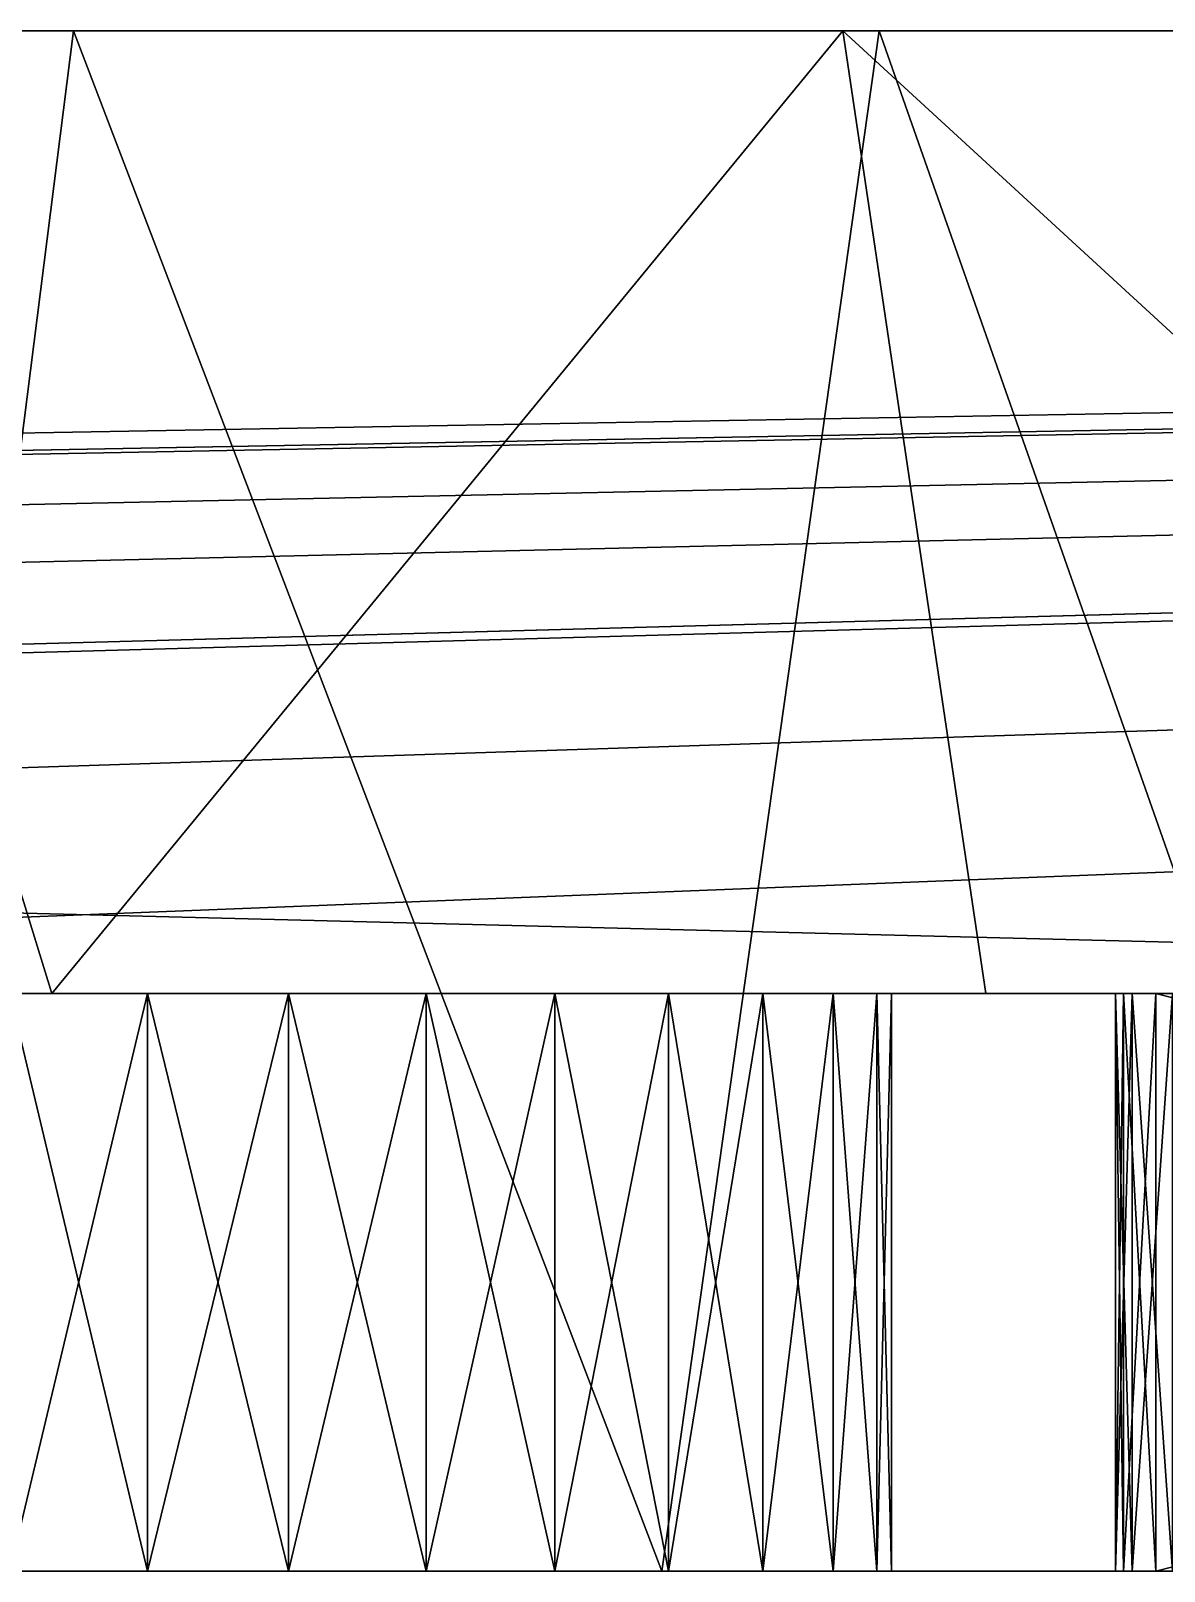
# Model space of a CAD drawing. Header units: millimetres. Extents: x -79 to 79, y 0 to 4.
# Drawn here: x 11.514 to 14.459, y 0 to 4 of the extents above; entities that cross this region are included whole.
import ezdxf

# ---------------------------------------------------------------- set-up
doc = ezdxf.new("R2010")
doc.units = ezdxf.units.MM
doc.header["$LTSCALE"] = 57.942387
for name, color, linetype in [('1', 7, 'CONTINUOUS'), ('14', 7, 'CONTINUOUS'), ('141', 7, 'CONTINUOUS'), ('146', 7, 'CONTINUOUS'), ('151', 7, 'CONTINUOUS'), ('161', 7, 'CONTINUOUS'), ('162', 7, 'CONTINUOUS'), ('167', 7, 'CONTINUOUS'), ('168', 7, 'CONTINUOUS'), ('2', 7, 'CONTINUOUS'), ('25', 7, 'CONTINUOUS'), ('30', 7, 'CONTINUOUS'), ('5', 7, 'CONTINUOUS'), ('86', 7, 'CONTINUOUS'), ('91', 7, 'CONTINUOUS')]:
    doc.layers.add(name, color=color, linetype=linetype)

msp = doc.modelspace()

# ---------------------------------------------------------------- linework, layer by layer
at = {"layer": '1', "color": 7, "linetype": 'CONTINUOUS'}
for points in [[(6.4491, 0, 38.5), (20.3188, 0, 38.1743), (-79, 0, 42.5), (6.4491, 0, 38.5)], [(20.5786, 0, 38.5), (21.8478, 0, 38.5), (-79, 0, 42.5), (20.5786, 0, 38.5)], [(21.8478, 0, 38.5), (35.6625, 0, 38.1477), (-79, 0, 42.5), (21.8478, 0, 38.5)], [(20.432, 0, 38.3515), (20.5786, 0, 38.5), (-79, 0, 42.5), (20.432, 0, 38.3515)], [(20.3188, 0, 38.1743), (20.432, 0, 38.3515), (-79, 0, 42.5), (20.3188, 0, 38.1743)], [(35.9773, 0, 38.5), (48.8756, 0, 38.5), (-79, 0, 42.5), (35.9773, 0, 38.5)], [(48.8756, 0, 38.5), (62.7452, 0, 38.1743), (-79, 0, 42.5), (48.8756, 0, 38.5)], [(35.7988, 0, 38.3427), (35.9773, 0, 38.5), (-79, 0, 42.5), (35.7988, 0, 38.3427)], [(35.6625, 0, 38.1477), (35.7988, 0, 38.3427), (-79, 0, 42.5), (35.6625, 0, 38.1477)], [(63.005, 0, 38.5), (64.2742, 0, 38.5), (-79, 0, 42.5), (63.005, 0, 38.5)], [(-79, 0, 42.5), (64.2742, 0, 38.5), (79, 0, 42.5), (-79, 0, 42.5)], [(62.8585, 0, 38.3515), (63.005, 0, 38.5), (-79, 0, 42.5), (62.8585, 0, 38.3515)], [(62.7452, 0, 38.1743), (62.8585, 0, 38.3515), (-79, 0, 42.5), (62.7452, 0, 38.1743)], [(6.4491, 0, 38.5), (6.6276, 0, 38.3427), (20.3188, 0, 38.1743), (6.4491, 0, 38.5)], [(6.6276, 0, 38.3427), (6.7639, 0, 38.1477), (20.3188, 0, 38.1743), (6.6276, 0, 38.3427)], [(6.7639, 0, 38.1477), (6.8503, 0, 37.926), (13.5985, 0, 20.7121), (6.7639, 0, 38.1477)], [(20.3188, 0, 38.1743), (6.7639, 0, 38.1477), (14.4368, 0, 26.4104), (20.3188, 0, 38.1743)], [(14.4368, 0, 26.4104), (6.7639, 0, 38.1477), (14.3531, 0, 26.171), (14.4368, 0, 26.4104)], [(14.3531, 0, 26.171), (6.7639, 0, 38.1477), (14.3322, 0, 25.9183), (14.3531, 0, 26.171)], [(14.3322, 0, 25.9183), (6.7639, 0, 38.1477), (13.5985, 0, 20.7121), (14.3322, 0, 25.9183)], [(13.5985, 0, 20.7121), (6.8503, 0, 37.926), (13.4156, 0, 21.0287), (13.5985, 0, 20.7121)], [(13.4156, 0, 21.0287), (6.8503, 0, 37.926), (13.1709, 0, 21.3004), (13.4156, 0, 21.0287)], [(13.1709, 0, 21.3004), (6.8503, 0, 37.926), (12.8752, 0, 21.5153), (13.1709, 0, 21.3004)], [(12.8752, 0, 21.5153), (6.8503, 0, 37.926), (12.5411, 0, 21.6642), (12.8752, 0, 21.5153)], [(12.5411, 0, 21.6642), (6.8503, 0, 37.926), (12.1831, 0, 21.7404), (12.5411, 0, 21.6642)], [(12.1831, 0, 21.7404), (6.8503, 0, 37.926), (11.8169, 0, 21.7404), (12.1831, 0, 21.7404)], [(11.8169, 0, 21.7404), (6.8503, 0, 37.926), (11.4589, 0, 21.6642), (11.8169, 0, 21.7404)], [(13.153, 0, -57.4301), (11.1985, 0, -29.7121), (11.1175, 0, -57.4504), (13.153, 0, -57.4301)], [(11.3116, 0, -29.3644), (11.1985, 0, -29.7121), (13.153, 0, -57.4301), (11.3116, 0, -29.3644)], [(11.35, 0, -29), (11.3116, 0, -29.3644), (13.153, 0, -57.4301), (11.35, 0, -29)], [(11.4589, 0, -21.6642), (11.35, 0, -29), (13.153, 0, -57.4301), (11.4589, 0, -21.6642)], [(11.4589, 0, -18.3358), (11.8169, 0, -18.2596), (11.4589, 0, 18.3358), (11.4589, 0, -18.3358)], [(11.4589, 0, 18.3358), (11.8169, 0, -18.2596), (11.8169, 0, 18.2596), (11.4589, 0, 18.3358)], [(11.8169, 0, -21.7404), (11.4589, 0, -21.6642), (13.153, 0, -57.4301), (11.8169, 0, -21.7404)], [(11.8169, 0, -18.2596), (12.1831, 0, -18.2596), (11.8169, 0, 18.2596), (11.8169, 0, -18.2596)], [(11.8169, 0, 18.2596), (12.1831, 0, -18.2596), (12.1831, 0, 18.2596), (11.8169, 0, 18.2596)], [(12.1831, 0, -21.7404), (11.8169, 0, -21.7404), (13.153, 0, -57.4301), (12.1831, 0, -21.7404)], [(12.1831, 0, -18.2596), (12.5411, 0, -18.3358), (12.1831, 0, 18.2596), (12.1831, 0, -18.2596)], [(12.1831, 0, 18.2596), (12.5411, 0, -18.3358), (12.5411, 0, 18.3358), (12.1831, 0, 18.2596)], [(12.5411, 0, -21.6642), (12.1831, 0, -21.7404), (13.153, 0, -57.4301), (12.5411, 0, -21.6642)], [(12.5411, 0, -18.3358), (12.8752, 0, -18.4847), (12.5411, 0, 18.3358), (12.5411, 0, -18.3358)], [(12.5411, 0, 18.3358), (12.8752, 0, -18.4847), (12.8752, 0, 18.4847), (12.5411, 0, 18.3358)], [(12.8752, 0, -21.5153), (12.5411, 0, -21.6642), (13.153, 0, -57.4301), (12.8752, 0, -21.5153)], [(12.8752, 0, -18.4847), (13.1709, 0, -18.6996), (12.8752, 0, 18.4847), (12.8752, 0, -18.4847)], [(12.8752, 0, 18.4847), (13.1709, 0, -18.6996), (13.1709, 0, 18.6996), (12.8752, 0, 18.4847)], [(13.1709, 0, -21.3004), (12.8752, 0, -21.5153), (13.153, 0, -57.4301), (13.1709, 0, -21.3004)], [(15.1238, 0, -57.4073), (13.1709, 0, -21.3004), (13.153, 0, -57.4301), (15.1238, 0, -57.4073)], [(13.1709, 0, -18.6996), (13.4156, 0, -18.9713), (13.1709, 0, 18.6996), (13.1709, 0, -18.6996)], [(13.1709, 0, 18.6996), (13.4156, 0, -18.9713), (13.4156, 0, 18.9713), (13.1709, 0, 18.6996)], [(13.4156, 0, -21.0287), (13.1709, 0, -21.3004), (15.1238, 0, -57.4073), (13.4156, 0, -21.0287)], [(13.4156, 0, -18.9713), (13.5985, 0, -19.2879), (13.4156, 0, 18.9713), (13.4156, 0, -18.9713)], [(13.4156, 0, 18.9713), (13.5985, 0, -19.2879), (13.5985, 0, 19.2879), (13.4156, 0, 18.9713)], [(13.5985, 0, -20.7121), (13.4156, 0, -21.0287), (15.1238, 0, -57.4073), (13.5985, 0, -20.7121)], [(13.7116, 0, 20.3644), (14.3322, 0, 25.9183), (13.5985, 0, 20.7121), (13.7116, 0, 20.3644)], [(13.5985, 0, -19.2879), (13.7116, 0, -19.6356), (13.5985, 0, 19.2879), (13.5985, 0, -19.2879)], [(13.5985, 0, 19.2879), (13.7116, 0, -19.6356), (13.7116, 0, 19.6356), (13.5985, 0, 19.2879)], [(13.7116, 0, -20.3644), (13.5985, 0, -20.7121), (15.1238, 0, -57.4073), (13.7116, 0, -20.3644)], [(13.75, 0, 20), (14.3322, 0, 25.9183), (13.7116, 0, 20.3644), (13.75, 0, 20)], [(13.7116, 0, -19.6356), (13.75, 0, -20), (13.7116, 0, 19.6356), (13.7116, 0, -19.6356)], [(13.75, 0, -20), (13.7116, 0, -20.3644), (15.1238, 0, -57.4073), (13.75, 0, -20)], [(13.75, 0, -20), (13.75, 0, 20), (13.7116, 0, 19.6356), (13.75, 0, -20)], [(14.3322, 0, -25.9183), (14.3322, 0, 25.9183), (13.75, 0, 20), (14.3322, 0, -25.9183)], [(13.75, 0, -20), (14.3322, 0, -25.9183), (13.75, 0, 20), (13.75, 0, -20)], [(14.3322, 0, -25.9183), (13.75, 0, -20), (15.1238, 0, -57.4073), (14.3322, 0, -25.9183)], [(14.3322, 0, -25.9183), (14.3757, 0, -25.6684), (14.3322, 0, 25.9183), (14.3322, 0, -25.9183)], [(14.3322, 0, 25.9183), (14.3757, 0, -25.6684), (14.3757, 0, 25.6684), (14.3322, 0, 25.9183)], [(14.3531, 0, -26.171), (14.3322, 0, -25.9183), (15.1238, 0, -57.4073), (14.3531, 0, -26.171)], [(14.4368, 0, -26.4104), (14.3531, 0, -26.171), (15.1238, 0, -57.4073), (14.4368, 0, -26.4104)], [(14.3757, 0, -25.6684), (14.4806, 0, -25.4375), (14.3757, 0, 25.6684), (14.3757, 0, -25.6684)], [(14.3757, 0, 25.6684), (14.4806, 0, -25.4375), (14.4806, 0, 25.4375), (14.3757, 0, 25.6684)], [(20.3188, 0, -38.1743), (14.4368, 0, -26.4104), (18.8419, 0, -57.356), (20.3188, 0, -38.1743)], [(18.8419, 0, -57.356), (14.4368, 0, -26.4104), (17.0215, 0, -57.3828), (18.8419, 0, -57.356)], [(17.0215, 0, -57.3828), (14.4368, 0, -26.4104), (15.1238, 0, -57.4073), (17.0215, 0, -57.3828)]]:
    msp.add_3dface(points, dxfattribs=at)
at = {"layer": '14', "color": 7, "linetype": 'CONTINUOUS'}
for points in [[(11.6245, 4, -57.4456), (11.1175, 0, -57.4504), (9.5224, 4, -57.4635), (11.6245, 4, -57.4456)], [(13.153, 0, -57.4301), (11.1175, 0, -57.4504), (11.6245, 4, -57.4456), (13.153, 0, -57.4301)], [(13.7182, 4, -57.424), (13.153, 0, -57.4301), (11.6245, 4, -57.4456), (13.7182, 4, -57.424)], [(15.1238, 0, -57.4073), (13.153, 0, -57.4301), (13.7182, 4, -57.424), (15.1238, 0, -57.4073)], [(15.802, 4, -57.399), (15.1238, 0, -57.4073), (13.7182, 4, -57.424), (15.802, 4, -57.399)]]:
    msp.add_3dface(points, dxfattribs=at)
at = {"layer": '141', "color": 7, "linetype": 'CONTINUOUS'}
for points in [[(-79, 4, 42.5), (79, 4, 42.5), (-70, 4, 38.5), (-79, 4, 42.5)], [(-70, 4, 38.5), (79, 4, 42.5), (70, 4, 38.5), (-70, 4, 38.5)], [(11.6245, 4, -57.4456), (9.5224, 4, -57.4635), (10.7978, 4, -53.453), (11.6245, 4, -57.4456)], [(13.6235, 4, -53.4247), (11.6245, 4, -57.4456), (10.7978, 4, -53.453), (13.6235, 4, -53.4247)], [(13.7182, 4, -57.424), (11.6245, 4, -57.4456), (13.6235, 4, -53.4247), (13.7182, 4, -57.424)], [(16.3666, 4, -53.3914), (13.7182, 4, -57.424), (13.6235, 4, -53.4247), (16.3666, 4, -53.3914)], [(15.802, 4, -57.399), (13.7182, 4, -57.424), (16.3666, 4, -53.3914), (15.802, 4, -57.399)]]:
    msp.add_3dface(points, dxfattribs=at)
at = {"layer": '146', "color": 7, "linetype": 'CONTINUOUS'}
for points in [[(-64.2742, 1.5, 38.5), (-70, 1.5, 38.5), (70, 4, 38.5), (-64.2742, 1.5, 38.5)], [(-70, 1.5, 38.5), (-70, 4, 38.5), (70, 4, 38.5), (-70, 1.5, 38.5)], [(-63.005, 1.5, 38.5), (-64.2742, 1.5, 38.5), (70, 4, 38.5), (-63.005, 1.5, 38.5)], [(-48.8756, 1.5, 38.5), (-63.005, 1.5, 38.5), (70, 4, 38.5), (-48.8756, 1.5, 38.5)], [(-35.9773, 1.5, 38.5), (-48.8756, 1.5, 38.5), (70, 4, 38.5), (-35.9773, 1.5, 38.5)], [(-21.8478, 1.5, 38.5), (-35.9773, 1.5, 38.5), (70, 4, 38.5), (-21.8478, 1.5, 38.5)], [(-20.5786, 1.5, 38.5), (-21.8478, 1.5, 38.5), (70, 4, 38.5), (-20.5786, 1.5, 38.5)], [(-6.4491, 1.5, 38.5), (-20.5786, 1.5, 38.5), (70, 4, 38.5), (-6.4491, 1.5, 38.5)], [(6.4491, 1.5, 38.5), (-6.4491, 1.5, 38.5), (70, 4, 38.5), (6.4491, 1.5, 38.5)], [(20.5786, 1.5, 38.5), (6.4491, 1.5, 38.5), (70, 4, 38.5), (20.5786, 1.5, 38.5)]]:
    msp.add_3dface(points, dxfattribs=at)
at = {"layer": '151', "color": 7, "linetype": 'CONTINUOUS'}
for points in [[(9.066, 1.5, -53.4662), (11.5686, 1.5, -53.4458), (10.7978, 4, -53.453), (9.066, 1.5, -53.4662)], [(11.5686, 1.5, -53.4458), (13.6235, 4, -53.4247), (10.7978, 4, -53.453), (11.5686, 1.5, -53.4458)], [(11.5686, 1.5, -53.4458), (13.9956, 1.5, -53.4209), (13.6235, 4, -53.4247), (11.5686, 1.5, -53.4458)], [(13.9956, 1.5, -53.4209), (16.3471, 1.5, -53.3915), (13.6235, 4, -53.4247), (13.9956, 1.5, -53.4209)], [(16.3471, 1.5, -53.3915), (16.3666, 4, -53.3914), (13.6235, 4, -53.4247), (16.3471, 1.5, -53.3915)]]:
    msp.add_3dface(points, dxfattribs=at)
at = {"layer": '161', "color": 7, "linetype": 'CONTINUOUS'}
for points in [[(11.8169, 0, -18.2596), (11.4589, 0, -18.3358), (11.8169, 1.5, -18.2596), (11.8169, 0, -18.2596)], [(11.4589, 0, -18.3358), (11.4589, 1.5, -18.3358), (11.8169, 1.5, -18.2596), (11.4589, 0, -18.3358)], [(12.1831, 0, -18.2596), (11.8169, 0, -18.2596), (12.1831, 1.5, -18.2596), (12.1831, 0, -18.2596)], [(11.8169, 0, -18.2596), (11.8169, 1.5, -18.2596), (12.1831, 1.5, -18.2596), (11.8169, 0, -18.2596)], [(12.5411, 0, -18.3358), (12.1831, 0, -18.2596), (12.5411, 1.5, -18.3358), (12.5411, 0, -18.3358)], [(12.1831, 0, -18.2596), (12.1831, 1.5, -18.2596), (12.5411, 1.5, -18.3358), (12.1831, 0, -18.2596)], [(12.8752, 0, -18.4847), (12.5411, 0, -18.3358), (12.8752, 1.5, -18.4847), (12.8752, 0, -18.4847)], [(12.5411, 0, -18.3358), (12.5411, 1.5, -18.3358), (12.8752, 1.5, -18.4847), (12.5411, 0, -18.3358)], [(13.1709, 0, -18.6996), (12.8752, 0, -18.4847), (13.1709, 1.5, -18.6996), (13.1709, 0, -18.6996)], [(12.8752, 0, -18.4847), (12.8752, 1.5, -18.4847), (13.1709, 1.5, -18.6996), (12.8752, 0, -18.4847)], [(13.4156, 0, -18.9713), (13.1709, 0, -18.6996), (13.4156, 1.5, -18.9713), (13.4156, 0, -18.9713)], [(13.1709, 0, -18.6996), (13.1709, 1.5, -18.6996), (13.4156, 1.5, -18.9713), (13.1709, 0, -18.6996)], [(13.5985, 0, -19.2879), (13.4156, 0, -18.9713), (13.5985, 1.5, -19.2879), (13.5985, 0, -19.2879)], [(13.4156, 0, -18.9713), (13.4156, 1.5, -18.9713), (13.5985, 1.5, -19.2879), (13.4156, 0, -18.9713)], [(13.7116, 0, -19.6356), (13.5985, 0, -19.2879), (13.7116, 1.5, -19.6356), (13.7116, 0, -19.6356)], [(13.5985, 0, -19.2879), (13.5985, 1.5, -19.2879), (13.7116, 1.5, -19.6356), (13.5985, 0, -19.2879)], [(13.75, 0, -20), (13.7116, 0, -19.6356), (13.75, 1.5, -20), (13.75, 0, -20)], [(13.75, 1.5, -20), (13.7116, 0, -19.6356), (13.7116, 1.5, -19.6356), (13.75, 1.5, -20)]]:
    msp.add_3dface(points, dxfattribs=at)
at = {"layer": '162', "color": 7, "linetype": 'CONTINUOUS'}
for points in [[(11.4589, 0, -21.6642), (11.8169, 0, -21.7404), (11.4589, 1.5, -21.6642), (11.4589, 0, -21.6642)], [(11.8169, 0, -21.7404), (11.8169, 1.5, -21.7404), (11.4589, 1.5, -21.6642), (11.8169, 0, -21.7404)], [(11.8169, 0, -21.7404), (12.1831, 0, -21.7404), (11.8169, 1.5, -21.7404), (11.8169, 0, -21.7404)], [(12.1831, 0, -21.7404), (12.1831, 1.5, -21.7404), (11.8169, 1.5, -21.7404), (12.1831, 0, -21.7404)], [(12.1831, 0, -21.7404), (12.5411, 0, -21.6642), (12.1831, 1.5, -21.7404), (12.1831, 0, -21.7404)], [(12.5411, 0, -21.6642), (12.5411, 1.5, -21.6642), (12.1831, 1.5, -21.7404), (12.5411, 0, -21.6642)], [(12.5411, 0, -21.6642), (12.8752, 0, -21.5153), (12.5411, 1.5, -21.6642), (12.5411, 0, -21.6642)], [(12.8752, 0, -21.5153), (12.8752, 1.5, -21.5153), (12.5411, 1.5, -21.6642), (12.8752, 0, -21.5153)], [(12.8752, 0, -21.5153), (13.1709, 0, -21.3004), (12.8752, 1.5, -21.5153), (12.8752, 0, -21.5153)], [(13.1709, 0, -21.3004), (13.1709, 1.5, -21.3004), (12.8752, 1.5, -21.5153), (13.1709, 0, -21.3004)], [(13.1709, 0, -21.3004), (13.4156, 0, -21.0287), (13.1709, 1.5, -21.3004), (13.1709, 0, -21.3004)], [(13.4156, 0, -21.0287), (13.4156, 1.5, -21.0287), (13.1709, 1.5, -21.3004), (13.4156, 0, -21.0287)], [(13.4156, 0, -21.0287), (13.5985, 0, -20.7121), (13.4156, 1.5, -21.0287), (13.4156, 0, -21.0287)], [(13.5985, 0, -20.7121), (13.5985, 1.5, -20.7121), (13.4156, 1.5, -21.0287), (13.5985, 0, -20.7121)], [(13.5985, 0, -20.7121), (13.7116, 0, -20.3644), (13.5985, 1.5, -20.7121), (13.5985, 0, -20.7121)], [(13.7116, 0, -20.3644), (13.7116, 1.5, -20.3644), (13.5985, 1.5, -20.7121), (13.7116, 0, -20.3644)], [(13.7116, 0, -20.3644), (13.75, 0, -20), (13.7116, 1.5, -20.3644), (13.7116, 0, -20.3644)], [(13.75, 0, -20), (13.75, 1.5, -20), (13.7116, 1.5, -20.3644), (13.75, 0, -20)]]:
    msp.add_3dface(points, dxfattribs=at)
at = {"layer": '167', "color": 7, "linetype": 'CONTINUOUS'}
for points in [[(11.8169, 0, 21.7404), (11.4589, 0, 21.6642), (11.8169, 1.5, 21.7404), (11.8169, 0, 21.7404)], [(11.4589, 0, 21.6642), (11.4589, 1.5, 21.6642), (11.8169, 1.5, 21.7404), (11.4589, 0, 21.6642)], [(12.1831, 0, 21.7404), (11.8169, 0, 21.7404), (12.1831, 1.5, 21.7404), (12.1831, 0, 21.7404)], [(11.8169, 0, 21.7404), (11.8169, 1.5, 21.7404), (12.1831, 1.5, 21.7404), (11.8169, 0, 21.7404)], [(12.5411, 0, 21.6642), (12.1831, 0, 21.7404), (12.5411, 1.5, 21.6642), (12.5411, 0, 21.6642)], [(12.1831, 0, 21.7404), (12.1831, 1.5, 21.7404), (12.5411, 1.5, 21.6642), (12.1831, 0, 21.7404)], [(12.8752, 0, 21.5153), (12.5411, 0, 21.6642), (12.8752, 1.5, 21.5153), (12.8752, 0, 21.5153)], [(12.5411, 0, 21.6642), (12.5411, 1.5, 21.6642), (12.8752, 1.5, 21.5153), (12.5411, 0, 21.6642)], [(13.1709, 0, 21.3004), (12.8752, 0, 21.5153), (13.1709, 1.5, 21.3004), (13.1709, 0, 21.3004)], [(12.8752, 0, 21.5153), (12.8752, 1.5, 21.5153), (13.1709, 1.5, 21.3004), (12.8752, 0, 21.5153)], [(13.4156, 0, 21.0287), (13.1709, 0, 21.3004), (13.4156, 1.5, 21.0287), (13.4156, 0, 21.0287)], [(13.1709, 0, 21.3004), (13.1709, 1.5, 21.3004), (13.4156, 1.5, 21.0287), (13.1709, 0, 21.3004)], [(13.5985, 0, 20.7121), (13.4156, 0, 21.0287), (13.5985, 1.5, 20.7121), (13.5985, 0, 20.7121)], [(13.4156, 0, 21.0287), (13.4156, 1.5, 21.0287), (13.5985, 1.5, 20.7121), (13.4156, 0, 21.0287)], [(13.7116, 0, 20.3644), (13.5985, 0, 20.7121), (13.7116, 1.5, 20.3644), (13.7116, 0, 20.3644)], [(13.5985, 0, 20.7121), (13.5985, 1.5, 20.7121), (13.7116, 1.5, 20.3644), (13.5985, 0, 20.7121)], [(13.75, 0, 20), (13.7116, 0, 20.3644), (13.75, 1.5, 20), (13.75, 0, 20)], [(13.75, 1.5, 20), (13.7116, 0, 20.3644), (13.7116, 1.5, 20.3644), (13.75, 1.5, 20)]]:
    msp.add_3dface(points, dxfattribs=at)
at = {"layer": '168', "color": 7, "linetype": 'CONTINUOUS'}
for points in [[(11.4589, 0, 18.3358), (11.8169, 0, 18.2596), (11.4589, 1.5, 18.3358), (11.4589, 0, 18.3358)], [(11.8169, 0, 18.2596), (11.8169, 1.5, 18.2596), (11.4589, 1.5, 18.3358), (11.8169, 0, 18.2596)], [(11.8169, 0, 18.2596), (12.1831, 0, 18.2596), (11.8169, 1.5, 18.2596), (11.8169, 0, 18.2596)], [(12.1831, 0, 18.2596), (12.1831, 1.5, 18.2596), (11.8169, 1.5, 18.2596), (12.1831, 0, 18.2596)], [(12.1831, 0, 18.2596), (12.5411, 0, 18.3358), (12.1831, 1.5, 18.2596), (12.1831, 0, 18.2596)], [(12.5411, 0, 18.3358), (12.5411, 1.5, 18.3358), (12.1831, 1.5, 18.2596), (12.5411, 0, 18.3358)], [(12.5411, 0, 18.3358), (12.8752, 0, 18.4847), (12.5411, 1.5, 18.3358), (12.5411, 0, 18.3358)], [(12.8752, 0, 18.4847), (12.8752, 1.5, 18.4847), (12.5411, 1.5, 18.3358), (12.8752, 0, 18.4847)], [(12.8752, 0, 18.4847), (13.1709, 0, 18.6996), (12.8752, 1.5, 18.4847), (12.8752, 0, 18.4847)], [(13.1709, 0, 18.6996), (13.1709, 1.5, 18.6996), (12.8752, 1.5, 18.4847), (13.1709, 0, 18.6996)], [(13.1709, 0, 18.6996), (13.4156, 0, 18.9713), (13.1709, 1.5, 18.6996), (13.1709, 0, 18.6996)], [(13.4156, 0, 18.9713), (13.4156, 1.5, 18.9713), (13.1709, 1.5, 18.6996), (13.4156, 0, 18.9713)], [(13.4156, 0, 18.9713), (13.5985, 0, 19.2879), (13.4156, 1.5, 18.9713), (13.4156, 0, 18.9713)], [(13.5985, 0, 19.2879), (13.5985, 1.5, 19.2879), (13.4156, 1.5, 18.9713), (13.5985, 0, 19.2879)], [(13.5985, 0, 19.2879), (13.7116, 0, 19.6356), (13.5985, 1.5, 19.2879), (13.5985, 0, 19.2879)], [(13.7116, 0, 19.6356), (13.7116, 1.5, 19.6356), (13.5985, 1.5, 19.2879), (13.7116, 0, 19.6356)], [(13.7116, 0, 19.6356), (13.75, 0, 20), (13.7116, 1.5, 19.6356), (13.7116, 0, 19.6356)], [(13.75, 0, 20), (13.75, 1.5, 20), (13.7116, 1.5, 19.6356), (13.75, 0, 20)]]:
    msp.add_3dface(points, dxfattribs=at)
at = {"layer": '2', "color": 7, "linetype": 'CONTINUOUS'}
for points in [[(6.4491, 1.5, 38.5), (20.5786, 1.5, 38.5), (6.6276, 1.5, 38.3427), (6.4491, 1.5, 38.5)], [(6.6276, 1.5, 38.3427), (20.5786, 1.5, 38.5), (6.7639, 1.5, 38.1477), (6.6276, 1.5, 38.3427)], [(6.7639, 1.5, 38.1477), (20.5786, 1.5, 38.5), (6.8503, 1.5, 37.926), (6.7639, 1.5, 38.1477)], [(6.8503, 1.5, 37.926), (20.5786, 1.5, 38.5), (6.8819, 1.5, 37.69), (6.8503, 1.5, 37.926)], [(20.3188, 1.5, 38.1743), (10.4015, 1.5, 20.7121), (6.8819, 1.5, 37.69), (20.3188, 1.5, 38.1743)], [(20.432, 1.5, 38.3515), (20.3188, 1.5, 38.1743), (6.8819, 1.5, 37.69), (20.432, 1.5, 38.3515)], [(20.5786, 1.5, 38.5), (20.432, 1.5, 38.3515), (6.8819, 1.5, 37.69), (20.5786, 1.5, 38.5)], [(9.066, 1.5, -53.4662), (11.35, 1.5, -29), (11.5686, 1.5, -53.4458), (9.066, 1.5, -53.4662)], [(10.5844, 1.5, 21.0287), (10.4015, 1.5, 20.7121), (20.3188, 1.5, 38.1743), (10.5844, 1.5, 21.0287)], [(10.8291, 1.5, 21.3004), (10.5844, 1.5, 21.0287), (20.3188, 1.5, 38.1743), (10.8291, 1.5, 21.3004)], [(11.1248, 1.5, 21.5153), (10.8291, 1.5, 21.3004), (20.3188, 1.5, 38.1743), (11.1248, 1.5, 21.5153)], [(11.4589, 1.5, 21.6642), (11.1248, 1.5, 21.5153), (20.3188, 1.5, 38.1743), (11.4589, 1.5, 21.6642)], [(11.35, 1.5, -29), (11.4589, 1.5, -21.6642), (11.5686, 1.5, -53.4458), (11.35, 1.5, -29)], [(11.4589, 1.5, -21.6642), (11.8169, 1.5, -21.7404), (11.5686, 1.5, -53.4458), (11.4589, 1.5, -21.6642)], [(11.8169, 1.5, -18.2596), (11.4589, 1.5, -18.3358), (11.8169, 1.5, 18.2596), (11.8169, 1.5, -18.2596)], [(11.8169, 1.5, 18.2596), (11.4589, 1.5, -18.3358), (11.4589, 1.5, 18.3358), (11.8169, 1.5, 18.2596)], [(11.8169, 1.5, 21.7404), (11.4589, 1.5, 21.6642), (20.3188, 1.5, 38.1743), (11.8169, 1.5, 21.7404)], [(13.7116, 1.5, -20.3644), (13.75, 1.5, -20), (11.5686, 1.5, -53.4458), (13.7116, 1.5, -20.3644)], [(11.5686, 1.5, -53.4458), (13.75, 1.5, -20), (13.9956, 1.5, -53.4209), (11.5686, 1.5, -53.4458)], [(13.5985, 1.5, -20.7121), (13.7116, 1.5, -20.3644), (11.5686, 1.5, -53.4458), (13.5985, 1.5, -20.7121)], [(13.4156, 1.5, -21.0287), (13.5985, 1.5, -20.7121), (11.5686, 1.5, -53.4458), (13.4156, 1.5, -21.0287)], [(13.1709, 1.5, -21.3004), (13.4156, 1.5, -21.0287), (11.5686, 1.5, -53.4458), (13.1709, 1.5, -21.3004)], [(12.8752, 1.5, -21.5153), (13.1709, 1.5, -21.3004), (11.5686, 1.5, -53.4458), (12.8752, 1.5, -21.5153)], [(12.5411, 1.5, -21.6642), (12.8752, 1.5, -21.5153), (11.5686, 1.5, -53.4458), (12.5411, 1.5, -21.6642)], [(12.1831, 1.5, -21.7404), (12.5411, 1.5, -21.6642), (11.5686, 1.5, -53.4458), (12.1831, 1.5, -21.7404)], [(11.8169, 1.5, -21.7404), (12.1831, 1.5, -21.7404), (11.5686, 1.5, -53.4458), (11.8169, 1.5, -21.7404)], [(12.1831, 1.5, -18.2596), (11.8169, 1.5, -18.2596), (12.1831, 1.5, 18.2596), (12.1831, 1.5, -18.2596)], [(12.1831, 1.5, 18.2596), (11.8169, 1.5, -18.2596), (11.8169, 1.5, 18.2596), (12.1831, 1.5, 18.2596)], [(12.1831, 1.5, 21.7404), (11.8169, 1.5, 21.7404), (14.4368, 1.5, 26.4104), (12.1831, 1.5, 21.7404)], [(14.4368, 1.5, 26.4104), (11.8169, 1.5, 21.7404), (20.3188, 1.5, 38.1743), (14.4368, 1.5, 26.4104)], [(12.5411, 1.5, -18.3358), (12.1831, 1.5, -18.2596), (12.5411, 1.5, 18.3358), (12.5411, 1.5, -18.3358)], [(12.5411, 1.5, 18.3358), (12.1831, 1.5, -18.2596), (12.1831, 1.5, 18.2596), (12.5411, 1.5, 18.3358)], [(12.5411, 1.5, 21.6642), (12.1831, 1.5, 21.7404), (14.4368, 1.5, 26.4104), (12.5411, 1.5, 21.6642)], [(12.8752, 1.5, -18.4847), (12.5411, 1.5, -18.3358), (12.8752, 1.5, 18.4847), (12.8752, 1.5, -18.4847)], [(12.8752, 1.5, 18.4847), (12.5411, 1.5, -18.3358), (12.5411, 1.5, 18.3358), (12.8752, 1.5, 18.4847)], [(12.8752, 1.5, 21.5153), (12.5411, 1.5, 21.6642), (14.3531, 1.5, 26.171), (12.8752, 1.5, 21.5153)], [(14.3531, 1.5, 26.171), (12.5411, 1.5, 21.6642), (14.4368, 1.5, 26.4104), (14.3531, 1.5, 26.171)], [(13.1709, 1.5, -18.6996), (12.8752, 1.5, -18.4847), (13.1709, 1.5, 18.6996), (13.1709, 1.5, -18.6996)], [(13.1709, 1.5, 18.6996), (12.8752, 1.5, -18.4847), (12.8752, 1.5, 18.4847), (13.1709, 1.5, 18.6996)], [(13.1709, 1.5, 21.3004), (12.8752, 1.5, 21.5153), (14.3531, 1.5, 26.171), (13.1709, 1.5, 21.3004)], [(13.4156, 1.5, -18.9713), (13.1709, 1.5, -18.6996), (13.4156, 1.5, 18.9713), (13.4156, 1.5, -18.9713)], [(13.4156, 1.5, 18.9713), (13.1709, 1.5, -18.6996), (13.1709, 1.5, 18.6996), (13.4156, 1.5, 18.9713)], [(13.4156, 1.5, 21.0287), (13.1709, 1.5, 21.3004), (14.3531, 1.5, 26.171), (13.4156, 1.5, 21.0287)], [(13.5985, 1.5, -19.2879), (13.4156, 1.5, -18.9713), (13.5985, 1.5, 19.2879), (13.5985, 1.5, -19.2879)], [(13.5985, 1.5, 19.2879), (13.4156, 1.5, -18.9713), (13.4156, 1.5, 18.9713), (13.5985, 1.5, 19.2879)], [(13.5985, 1.5, 20.7121), (13.4156, 1.5, 21.0287), (14.3531, 1.5, 26.171), (13.5985, 1.5, 20.7121)], [(13.7116, 1.5, -19.6356), (13.5985, 1.5, -19.2879), (13.7116, 1.5, 19.6356), (13.7116, 1.5, -19.6356)], [(13.7116, 1.5, 19.6356), (13.5985, 1.5, -19.2879), (13.5985, 1.5, 19.2879), (13.7116, 1.5, 19.6356)], [(13.7116, 1.5, 20.3644), (13.5985, 1.5, 20.7121), (14.3531, 1.5, 26.171), (13.7116, 1.5, 20.3644)], [(13.75, 1.5, -20), (13.7116, 1.5, -19.6356), (13.75, 1.5, 20), (13.75, 1.5, -20)], [(13.75, 1.5, 20), (13.7116, 1.5, -19.6356), (13.7116, 1.5, 19.6356), (13.75, 1.5, 20)], [(13.75, 1.5, 20), (13.7116, 1.5, 20.3644), (14.3531, 1.5, 26.171), (13.75, 1.5, 20)], [(13.75, 1.5, -20), (13.75, 1.5, 20), (14.3322, 1.5, 25.9183), (13.75, 1.5, -20)], [(13.75, 1.5, -20), (14.3322, 1.5, 25.9183), (13.9956, 1.5, -53.4209), (13.75, 1.5, -20)], [(14.3322, 1.5, 25.9183), (13.75, 1.5, 20), (14.3531, 1.5, 26.171), (14.3322, 1.5, 25.9183)], [(14.3531, 1.5, -26.171), (14.4368, 1.5, -26.4104), (13.9956, 1.5, -53.4209), (14.3531, 1.5, -26.171)], [(13.9956, 1.5, -53.4209), (14.4368, 1.5, -26.4104), (16.3471, 1.5, -53.3915), (13.9956, 1.5, -53.4209)], [(14.3322, 1.5, -25.9183), (14.3531, 1.5, -26.171), (13.9956, 1.5, -53.4209), (14.3322, 1.5, -25.9183)], [(14.3322, 1.5, 25.9183), (14.3322, 1.5, -25.9183), (13.9956, 1.5, -53.4209), (14.3322, 1.5, 25.9183)], [(14.3757, 1.5, -25.6684), (14.3322, 1.5, -25.9183), (14.3757, 1.5, 25.6684), (14.3757, 1.5, -25.6684)], [(14.3757, 1.5, 25.6684), (14.3322, 1.5, -25.9183), (14.3322, 1.5, 25.9183), (14.3757, 1.5, 25.6684)], [(14.4806, 1.5, -25.4375), (14.3757, 1.5, -25.6684), (14.4806, 1.5, 25.4375), (14.4806, 1.5, -25.4375)], [(14.4806, 1.5, 25.4375), (14.3757, 1.5, -25.6684), (14.3757, 1.5, 25.6684), (14.4806, 1.5, 25.4375)], [(14.4368, 1.5, -26.4104), (20.3188, 1.5, -38.1743), (16.3471, 1.5, -53.3915), (14.4368, 1.5, -26.4104)]]:
    msp.add_3dface(points, dxfattribs=at)
at = {"layer": '25', "color": 7, "linetype": 'CONTINUOUS'}
for points in [[(14.3757, 0, -25.6684), (14.3322, 0, -25.9183), (14.3757, 1.5, -25.6684), (14.3757, 0, -25.6684)], [(14.3322, 0, -25.9183), (14.3531, 0, -26.171), (14.3322, 1.5, -25.9183), (14.3322, 0, -25.9183)], [(14.3322, 0, -25.9183), (14.3322, 1.5, -25.9183), (14.3757, 1.5, -25.6684), (14.3322, 0, -25.9183)], [(14.3531, 0, -26.171), (14.3531, 1.5, -26.171), (14.3322, 1.5, -25.9183), (14.3531, 0, -26.171)], [(14.3531, 0, -26.171), (14.4368, 0, -26.4104), (14.3531, 1.5, -26.171), (14.3531, 0, -26.171)], [(14.4368, 0, -26.4104), (14.4368, 1.5, -26.4104), (14.3531, 1.5, -26.171), (14.4368, 0, -26.4104)], [(14.4806, 0, -25.4375), (14.3757, 0, -25.6684), (14.4806, 1.5, -25.4375), (14.4806, 0, -25.4375)], [(14.3757, 0, -25.6684), (14.3757, 1.5, -25.6684), (14.4806, 1.5, -25.4375), (14.3757, 0, -25.6684)]]:
    msp.add_3dface(points, dxfattribs=at)
at = {"layer": '30', "color": 7, "linetype": 'CONTINUOUS'}
for points in [[(14.4368, 0, -26.4104), (20.3188, 0, -38.1743), (14.4368, 1.5, -26.4104), (14.4368, 0, -26.4104)], [(14.4368, 1.5, -26.4104), (20.3188, 0, -38.1743), (20.3188, 1.5, -38.1743), (14.4368, 1.5, -26.4104)]]:
    msp.add_3dface(points, dxfattribs=at)
at = {"layer": '5', "color": 7, "linetype": 'CONTINUOUS'}
for points in [[(-79, 0, 42.5), (79, 0, 42.5), (-79, 4, 42.5), (-79, 0, 42.5)], [(-79, 4, 42.5), (79, 0, 42.5), (79, 4, 42.5), (-79, 4, 42.5)]]:
    msp.add_3dface(points, dxfattribs=at)
at = {"layer": '86', "color": 7, "linetype": 'CONTINUOUS'}
for points in [[(20.3188, 0, 38.1743), (14.4368, 0, 26.4104), (20.3188, 1.5, 38.1743), (20.3188, 0, 38.1743)], [(14.4368, 0, 26.4104), (14.4368, 1.5, 26.4104), (20.3188, 1.5, 38.1743), (14.4368, 0, 26.4104)]]:
    msp.add_3dface(points, dxfattribs=at)
at = {"layer": '91', "color": 7, "linetype": 'CONTINUOUS'}
for points in [[(14.3531, 0, 26.171), (14.3322, 0, 25.9183), (14.3531, 1.5, 26.171), (14.3531, 0, 26.171)], [(14.3322, 0, 25.9183), (14.3757, 0, 25.6684), (14.3322, 1.5, 25.9183), (14.3322, 0, 25.9183)], [(14.3322, 0, 25.9183), (14.3322, 1.5, 25.9183), (14.3531, 1.5, 26.171), (14.3322, 0, 25.9183)], [(14.3757, 0, 25.6684), (14.3757, 1.5, 25.6684), (14.3322, 1.5, 25.9183), (14.3757, 0, 25.6684)], [(14.4368, 0, 26.4104), (14.3531, 0, 26.171), (14.4368, 1.5, 26.4104), (14.4368, 0, 26.4104)], [(14.3531, 0, 26.171), (14.3531, 1.5, 26.171), (14.4368, 1.5, 26.4104), (14.3531, 0, 26.171)], [(14.3757, 0, 25.6684), (14.4806, 0, 25.4375), (14.3757, 1.5, 25.6684), (14.3757, 0, 25.6684)], [(14.4806, 0, 25.4375), (14.4806, 1.5, 25.4375), (14.3757, 1.5, 25.6684), (14.4806, 0, 25.4375)]]:
    msp.add_3dface(points, dxfattribs=at)

doc.saveas('drawing.dxf')
